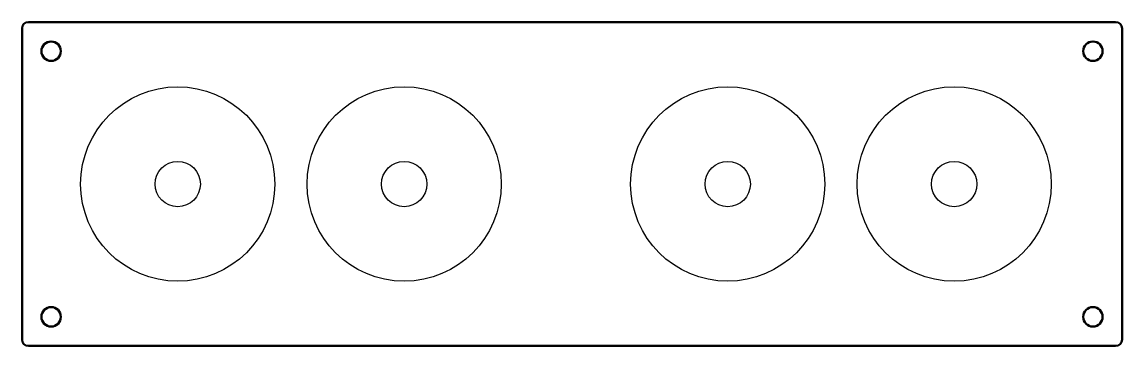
# Model space of a CAD drawing. Header units: millimetres. Extents: x -534 to -364, y 3718 to 3768.
import ezdxf

# ---------------------------------------------------------------- set-up
doc = ezdxf.new("R2010")
doc.units = ezdxf.units.MM
doc.layers.add('粗实线 杨立超', color=7, linetype='Continuous', lineweight=50)
doc.layers.add('细实线', color=7, linetype='Continuous')

msp = doc.modelspace()

# ---------------------------------------------------------------- linework, layer by layer
at = {"layer": '粗实线 杨立超', "ltscale": 0.5}
for p, q in [((-533.19, 3767.82), (-365.19, 3767.82)), ((-534.19, 3718.82), (-534.19, 3766.82)), ((-364.19, 3766.82), (-364.19, 3718.82)), ((-365.19, 3717.82), (-533.19, 3717.82))]:
    msp.add_line(p, q, dxfattribs=at)
at = {"layer": '粗实线 杨立超'}
for centre in [(-529.69, 3763.32), (-368.69, 3763.32), (-529.69, 3722.32), (-368.69, 3722.32)]:
    msp.add_circle(centre, 1.5, dxfattribs=at)
at = {"layer": '粗实线 杨立超', "ltscale": 0.5}
for centre, start, end in [((-533.19, 3766.82), 90, 180), ((-365.19, 3766.82), 360, 90), ((-533.19, 3718.82), 180, 270), ((-365.19, 3718.82), 270, 360)]:
    msp.add_arc(centre, 1, start, end, dxfattribs=at)
at = {"layer": '细实线'}
for centre, radius in [((-510.13, 3742.82), 15), ((-475.13, 3742.82), 15), ((-425.13, 3742.82), 15), ((-390.13, 3742.82), 15), ((-510.13, 3742.82), 3.5), ((-475.13, 3742.82), 3.5), ((-425.13, 3742.82), 3.5), ((-390.13, 3742.82), 3.5)]:
    msp.add_circle(centre, radius, dxfattribs=at)

doc.saveas('drawing.dxf')
